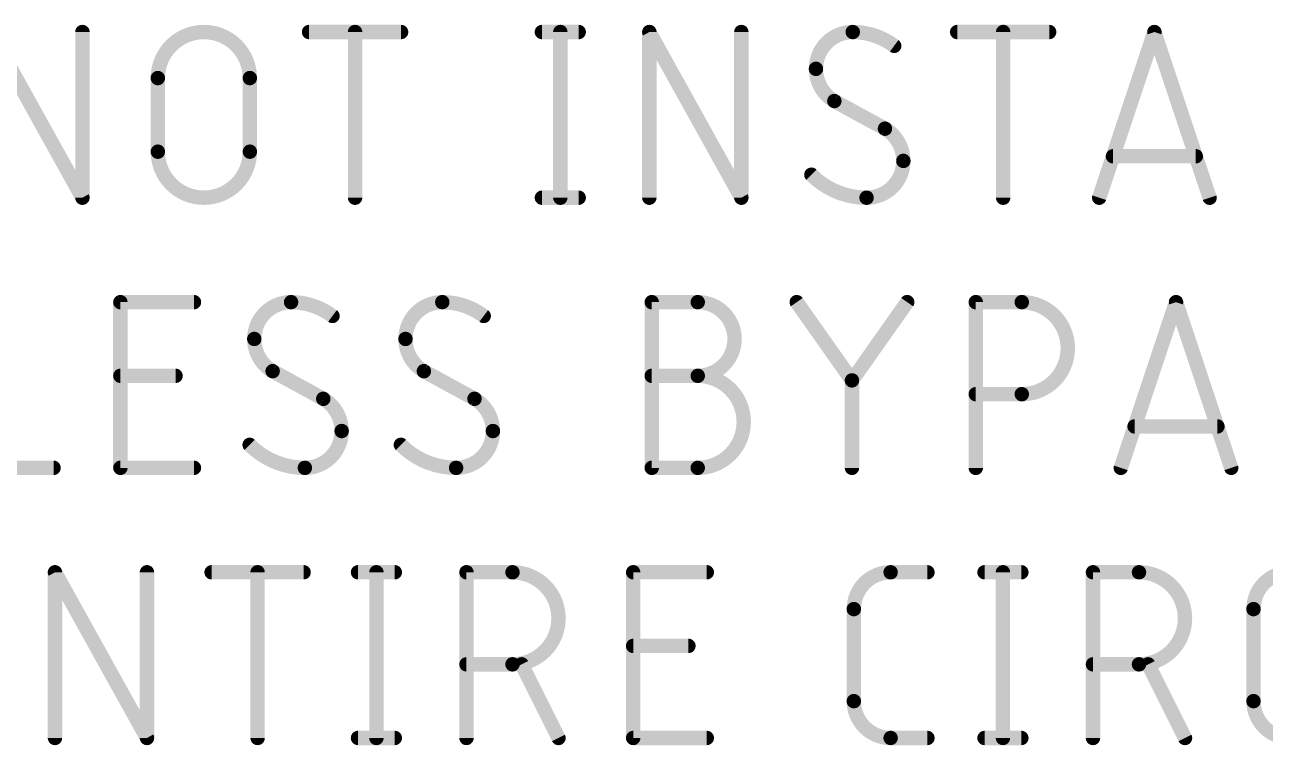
# Model space of a CAD drawing. Extents: x 0 to 100, y 0 to 94.
# Drawn here: x 39.84 to 48.59, y 88.9 to 93.98 of the extents above; entities that cross this region are included whole.
import ezdxf

# ---------------------------------------------------------------- set-up
doc = ezdxf.new("R2010")
doc.units = 0
doc.layers.add('51', color=253, linetype='CONTINUOUS')

msp = doc.modelspace()

# ---------------------------------------------------------------- linework, layer by layer
at = {"layer": '51', "const_width": 0.1016}
for points in [[(39.5986, 93.9292), (40.2477, 92.7608)], [(40.2477, 92.7608), (40.2477, 93.9292)], [(41.8465, 93.9292), (42.4956, 93.9292)], [(42.1711, 92.7608), (42.1711, 93.9292)], [(43.489, 93.9292), (43.7487, 93.9292)], [(43.6189, 93.9292), (43.6189, 92.7608)], [(44.2468, 92.7608), (44.2468, 93.9292)], [(44.2468, 93.9292), (44.8959, 92.7608)], [(44.8959, 92.7608), (44.8959, 93.9292)], [(46.4185, 93.9292), (47.0676, 93.9292)], [(46.743, 92.7608), (46.743, 93.9292)], [(47.4204, 92.7608), (47.8098, 93.9292)], [(47.8098, 93.9292), (48.1993, 92.7608)], [(40.7797, 93.0854), (40.7797, 93.6046)], [(41.4288, 93.6046), (41.4288, 93.0854)], [(45.9091, 93.2476), (45.5521, 93.4424)], [(48.1019, 93.0529), (47.5177, 93.0529)], [(43.489, 92.7608), (43.7487, 92.7608)], [(40.5153, 90.8558), (40.5153, 92.0242)], [(40.5153, 92.0242), (41.0346, 92.0242)], [(44.2637, 90.8558), (44.2637, 92.0242)], [(44.2637, 92.0242), (44.5883, 92.0242)], [(45.2868, 92.0242), (45.6763, 91.4725)], [(45.6763, 91.4725), (46.0657, 92.0242)], [(46.5497, 90.8558), (46.5497, 92.0242)], [(46.5497, 92.0242), (46.8743, 92.0242)], [(47.5728, 90.8558), (47.9623, 92.0242)], [(47.9623, 92.0242), (48.3517, 90.8558)], [(40.5153, 91.5049), (40.9047, 91.5049)], [(41.9467, 91.3426), (41.5897, 91.5374)], [(43.0135, 91.3426), (42.6565, 91.5374)], [(44.2637, 91.5049), (44.5883, 91.5049)], [(45.6763, 90.8558), (45.6763, 91.4725)], [(46.8743, 91.3751), (46.5497, 91.3751)], [(48.2544, 91.1479), (47.6702, 91.1479)], [(39.5247, 90.8558), (40.044, 90.8558)], [(41.0346, 90.8558), (40.5153, 90.8558)], [(44.5883, 90.8558), (44.2637, 90.8558)], [(40.054, 88.9508), (40.054, 90.1192)], [(40.054, 90.1192), (40.7031, 88.9508)], [(40.7031, 88.9508), (40.7031, 90.1192)], [(41.1589, 90.1192), (41.808, 90.1192)], [(41.4834, 88.9508), (41.4834, 90.1192)], [(42.1918, 90.1192), (42.4514, 90.1192)], [(42.3216, 90.1192), (42.3216, 88.9508)], [(42.9569, 88.9508), (42.9569, 90.1192)], [(42.9569, 90.1192), (43.2815, 90.1192)], [(44.1329, 88.9508), (44.1329, 90.1192)], [(44.1329, 90.1192), (44.6522, 90.1192)], [(45.9491, 90.1192), (46.2087, 90.1192)], [(46.6114, 90.1192), (46.871, 90.1192)], [(46.7412, 90.1192), (46.7412, 88.9508)], [(47.3765, 88.9508), (47.3765, 90.1192)], [(47.3765, 90.1192), (47.7011, 90.1192)], [(45.6894, 89.2104), (45.6894, 89.8596)], [(48.5088, 89.2104), (48.5088, 89.8596)], [(44.1329, 89.5999), (44.5224, 89.5999)], [(43.2815, 89.4701), (42.9569, 89.4701)], [(43.606, 88.9508), (43.3464, 89.4701)], [(47.7011, 89.4701), (47.3765, 89.4701)], [(48.0256, 88.9508), (47.766, 89.4701)], [(42.1918, 88.9508), (42.4514, 88.9508)], [(44.6522, 88.9508), (44.1329, 88.9508)], [(46.2087, 88.9508), (45.9491, 88.9508)], [(46.6114, 88.9508), (46.871, 88.9508)]]:
    msp.add_lwpolyline(points, dxfattribs=at)
at = {"layer": '51'}
for points, const_width in [([(40.2731, 93.9292, 1), (40.2223, 93.9292)], 0.0508), ([(41.4288, 93.6046, 1), (40.7797, 93.6046)], 0.1016), ([(41.8465, 93.9546, 1), (41.8465, 93.9038)], 0.0508), ([(42.1965, 93.9292, 1), (42.1457, 93.9292)], 0.0508), ([(42.4956, 93.9038, 1), (42.4956, 93.9546)], 0.0508), ([(43.489, 93.9546, 1), (43.489, 93.9038)], 0.0508), ([(43.6443, 93.9292, 1), (43.5935, 93.9292)], 0.0508), ([(43.7487, 93.9038, 1), (43.7487, 93.9546)], 0.0508), ([(44.2722, 93.9292, 1), (44.2214, 93.9292)], 0.0508), ([(44.269, 93.9415, 1), (44.2246, 93.9169)], 0.0508), ([(44.9213, 93.9292, 1), (44.8705, 93.9292)], 0.0508), ([(45.6819, 93.9292, 0.4142), (45.4223, 93.6696)], 0.1016), ([(45.974, 93.8318, 0.1623), (45.6819, 93.9292)], 0.1016), ([(45.6819, 93.9546, 1), (45.6819, 93.9038)], 0.0508), ([(45.6819, 93.9038, 1), (45.6819, 93.9546)], 0.0508), ([(46.4185, 93.9546, 1), (46.4185, 93.9038)], 0.0508), ([(46.7684, 93.9292, 1), (46.7176, 93.9292)], 0.0508), ([(47.0676, 93.9038, 1), (47.0676, 93.9546)], 0.0508), ([(47.8339, 93.9372, 1), (47.7858, 93.9212)], 0.0508), ([(47.8339, 93.9212, 1), (47.7858, 93.9372)], 0.0508), ([(45.9588, 93.8115, 1), (45.9892, 93.8522)], 0.0508), ([(45.4223, 93.6696, 0.2656), (45.5521, 93.4424)], 0.1016), ([(45.4476, 93.6696, 1), (45.3969, 93.6696)], 0.0508), ([(40.8051, 93.6046, 1), (40.7543, 93.6046)], 0.0508), ([(40.7543, 93.6046, 1), (40.8051, 93.6046)], 0.0508), ([(41.4542, 93.6046, 1), (41.4034, 93.6046)], 0.0508), ([(41.4034, 93.6046, 1), (41.4542, 93.6046)], 0.0508), ([(45.3969, 93.6696, 1), (45.4477, 93.6696)], 0.0508), ([(45.5642, 93.4647, 1), (45.5399, 93.4201)], 0.0508), ([(45.5392, 93.4205, 1), (45.565, 93.4642)], 0.0508), ([(46.0389, 93.0204, 0.2656), (45.9091, 93.2476)], 0.1016), ([(45.922, 93.2695, 1), (45.8962, 93.2257)], 0.0508), ([(45.8969, 93.2253, 1), (45.9212, 93.2699)], 0.0508), ([(40.7797, 93.0854, 1), (41.4288, 93.0854)], 0.1016), ([(40.8051, 93.0854, 1), (40.7543, 93.0854)], 0.0508), ([(40.7543, 93.0854, 1), (40.8051, 93.0854)], 0.0508), ([(41.4542, 93.0854, 1), (41.4034, 93.0854)], 0.0508), ([(41.4034, 93.0854, 1), (41.4542, 93.0854)], 0.0508), ([(47.5177, 93.0783, 1), (47.5177, 93.0275)], 0.0508), ([(48.1019, 93.0275, 1), (48.1019, 93.0783)], 0.0508), ([(45.7793, 92.7608, 0.4142), (46.0389, 93.0204)], 0.1016), ([(46.0643, 93.0204, 1), (46.0135, 93.0204)], 0.0508), ([(46.0135, 93.0204, 1), (46.0643, 93.0204)], 0.0508), ([(45.3898, 92.9231, 0.2), (45.7793, 92.7608)], 0.1016), ([(45.4078, 92.941, 1), (45.3718, 92.9052)], 0.0508), ([(40.2223, 92.7608, 1), (40.2731, 92.7608)], 0.0508), ([(40.2255, 92.7485, 1), (40.2699, 92.7731)], 0.0508), ([(42.1457, 92.7608, 1), (42.1965, 92.7608)], 0.0508), ([(43.489, 92.7862, 1), (43.489, 92.7354)], 0.0508), ([(43.5935, 92.7608, 1), (43.6443, 92.7608)], 0.0508), ([(43.7487, 92.7354, 1), (43.7487, 92.7862)], 0.0508), ([(44.2214, 92.7608, 1), (44.2722, 92.7608)], 0.0508), ([(44.8705, 92.7608, 1), (44.9213, 92.7608)], 0.0508), ([(44.8737, 92.7485, 1), (44.9181, 92.7731)], 0.0508), ([(45.7793, 92.7862, 1), (45.7793, 92.7354)], 0.0508), ([(45.7793, 92.7354, 1), (45.7793, 92.7862)], 0.0508), ([(46.7176, 92.7608, 1), (46.7684, 92.7608)], 0.0508), ([(47.3963, 92.7688, 1), (47.4445, 92.7528)], 0.0508), ([(48.1752, 92.7528, 1), (48.2234, 92.7688)], 0.0508), ([(40.5407, 92.0242, 1), (40.4899, 92.0242)], 0.0508), ([(40.5153, 92.0496, 1), (40.5153, 91.9988)], 0.0508), ([(41.0346, 91.9988, 1), (41.0346, 92.0496)], 0.0508), ([(41.7195, 92.0242, 0.4142), (41.4599, 91.7646)], 0.1016), ([(42.0116, 91.9268, 0.1623), (41.7195, 92.0242)], 0.1016), ([(41.7195, 92.0496, 1), (41.7195, 91.9988)], 0.0508), ([(41.7195, 91.9988, 1), (41.7195, 92.0496)], 0.0508), ([(42.7863, 92.0242, 0.4142), (42.5267, 91.7646)], 0.1016), ([(43.0784, 91.9268, 0.1623), (42.7863, 92.0242)], 0.1016), ([(42.7863, 92.0496, 1), (42.7863, 91.9988)], 0.0508), ([(42.7863, 91.9988, 1), (42.7863, 92.0496)], 0.0508), ([(44.2891, 92.0242, 1), (44.2383, 92.0242)], 0.0508), ([(44.2637, 92.0496, 1), (44.2637, 91.9988)], 0.0508), ([(44.5883, 91.5049, 1), (44.5883, 92.0242)], 0.1016), ([(44.5883, 92.0496, 1), (44.5883, 91.9988)], 0.0508), ([(44.5883, 91.9988, 1), (44.5883, 92.0496)], 0.0508), ([(45.3075, 92.0388, 1), (45.266, 92.0096)], 0.0508), ([(46.0865, 92.0096, 1), (46.045, 92.0388)], 0.0508), ([(46.5751, 92.0242, 1), (46.5243, 92.0242)], 0.0508), ([(46.5497, 92.0496, 1), (46.5497, 91.9988)], 0.0508), ([(46.8743, 91.3751, 1), (46.8743, 92.0242)], 0.1016), ([(46.8743, 92.0496, 1), (46.8743, 91.9988)], 0.0508), ([(46.8743, 91.9988, 1), (46.8743, 92.0496)], 0.0508), ([(47.9863, 92.0322, 1), (47.9382, 92.0162)], 0.0508), ([(47.9863, 92.0162, 1), (47.9382, 92.0322)], 0.0508), ([(41.9964, 91.9065, 1), (42.0268, 91.9472)], 0.0508), ([(43.0632, 91.9065, 1), (43.0936, 91.9472)], 0.0508), ([(41.4599, 91.7646, 0.2656), (41.5897, 91.5374)], 0.1016), ([(41.4853, 91.7646, 1), (41.4345, 91.7646)], 0.0508), ([(41.4345, 91.7646, 1), (41.4853, 91.7646)], 0.0508), ([(42.5267, 91.7646, 0.2656), (42.6565, 91.5374)], 0.1016), ([(42.5521, 91.7646, 1), (42.5013, 91.7646)], 0.0508), ([(42.5013, 91.7646, 1), (42.5521, 91.7646)], 0.0508), ([(40.5153, 91.5303, 1), (40.5153, 91.4795)], 0.0508), ([(40.9047, 91.4795, 1), (40.9047, 91.5303)], 0.0508), ([(41.6018, 91.5597, 1), (41.5775, 91.5151)], 0.0508), ([(41.5768, 91.5155, 1), (41.6026, 91.5592)], 0.0508), ([(42.6686, 91.5597, 1), (42.6443, 91.5151)], 0.0508), ([(42.6436, 91.5155, 1), (42.6694, 91.5592)], 0.0508), ([(44.2637, 91.5303, 1), (44.2637, 91.4795)], 0.0508), ([(44.5883, 90.8558, 1), (44.5883, 91.5049)], 0.1016), ([(44.5883, 91.5303, 1), (44.5883, 91.4795)], 0.0508), ([(44.5883, 91.5303, 1), (44.5883, 91.4795)], 0.0508), ([(44.5883, 91.4795, 1), (44.5883, 91.5303)], 0.0508), ([(45.6555, 91.4871, 1), (45.697, 91.4578)], 0.0508), ([(45.7017, 91.4725, 1), (45.6509, 91.4725)], 0.0508), ([(45.6555, 91.4578, 1), (45.697, 91.4871)], 0.0508), ([(42.0765, 91.1154, 0.2656), (41.9467, 91.3426)], 0.1016), ([(41.9596, 91.3645, 1), (41.9338, 91.3207)], 0.0508), ([(41.9345, 91.3203, 1), (41.9589, 91.3649)], 0.0508), ([(43.1433, 91.1154, 0.2656), (43.0135, 91.3426)], 0.1016), ([(43.0264, 91.3645, 1), (43.0006, 91.3207)], 0.0508), ([(43.0013, 91.3203, 1), (43.0257, 91.3649)], 0.0508), ([(46.5497, 91.4005, 1), (46.5497, 91.3497)], 0.0508), ([(46.8743, 91.4005, 1), (46.8743, 91.3497)], 0.0508), ([(46.8743, 91.3497, 1), (46.8743, 91.4005)], 0.0508), ([(47.6702, 91.1733, 1), (47.6702, 91.1225)], 0.0508), ([(48.2544, 91.1225, 1), (48.2544, 91.1733)], 0.0508), ([(41.8169, 90.8558, 0.4142), (42.0765, 91.1154)], 0.1016), ([(42.1019, 91.1154, 1), (42.0511, 91.1154)], 0.0508), ([(42.0511, 91.1154, 1), (42.1019, 91.1154)], 0.0508), ([(42.8837, 90.8558, 0.4142), (43.1433, 91.1154)], 0.1016), ([(43.1687, 91.1154, 1), (43.1179, 91.1154)], 0.0508), ([(43.1179, 91.1154, 1), (43.1687, 91.1154)], 0.0508), ([(41.4274, 91.0181, 0.2), (41.8169, 90.8558)], 0.1016), ([(41.4454, 91.036, 1), (41.4094, 91.0002)], 0.0508), ([(42.4942, 91.0181, 0.2), (42.8837, 90.8558)], 0.1016), ([(42.5122, 91.036, 1), (42.4762, 91.0002)], 0.0508), ([(40.044, 90.8304, 1), (40.044, 90.8812)], 0.0508), ([(40.5153, 90.8812, 1), (40.5153, 90.8304)], 0.0508), ([(40.4899, 90.8558, 1), (40.5407, 90.8558)], 0.0508), ([(41.0346, 90.8304, 1), (41.0346, 90.8812)], 0.0508), ([(41.8169, 90.8812, 1), (41.8169, 90.8304)], 0.0508), ([(41.8169, 90.8304, 1), (41.8169, 90.8812)], 0.0508), ([(42.8837, 90.8812, 1), (42.8837, 90.8304)], 0.0508), ([(42.8837, 90.8304, 1), (42.8837, 90.8812)], 0.0508), ([(44.2637, 90.8812, 1), (44.2637, 90.8304)], 0.0508), ([(44.2383, 90.8558, 1), (44.2891, 90.8558)], 0.0508), ([(44.5883, 90.8812, 1), (44.5883, 90.8304)], 0.0508), ([(44.5883, 90.8304, 1), (44.5883, 90.8812)], 0.0508), ([(45.6509, 90.8558, 1), (45.7017, 90.8558)], 0.0508), ([(46.5243, 90.8558, 1), (46.5751, 90.8558)], 0.0508), ([(47.5487, 90.8638, 1), (47.5969, 90.8478)], 0.0508), ([(48.3276, 90.8478, 1), (48.3758, 90.8638)], 0.0508), ([(40.0794, 90.1192, 1), (40.0286, 90.1192)], 0.0508), ([(40.0762, 90.1315, 1), (40.0318, 90.1069)], 0.0508), ([(40.7285, 90.1192, 1), (40.6777, 90.1192)], 0.0508), ([(41.1589, 90.1446, 1), (41.1589, 90.0938)], 0.0508), ([(41.5088, 90.1192, 1), (41.458, 90.1192)], 0.0508), ([(41.808, 90.0938, 1), (41.808, 90.1446)], 0.0508), ([(42.1918, 90.1446, 1), (42.1918, 90.0938)], 0.0508), ([(42.347, 90.1192, 1), (42.2962, 90.1192)], 0.0508), ([(42.4514, 90.0938, 1), (42.4514, 90.1446)], 0.0508), ([(42.9823, 90.1192, 1), (42.9315, 90.1192)], 0.0508), ([(42.9569, 90.1446, 1), (42.9569, 90.0938)], 0.0508), ([(43.2815, 89.4701, 1), (43.2815, 90.1192)], 0.1016), ([(43.2815, 90.1446, 1), (43.2815, 90.0938)], 0.0508), ([(43.2815, 90.0938, 1), (43.2815, 90.1446)], 0.0508), ([(44.1583, 90.1192, 1), (44.1075, 90.1192)], 0.0508), ([(44.1329, 90.1446, 1), (44.1329, 90.0938)], 0.0508), ([(44.6522, 90.0938, 1), (44.6522, 90.1446)], 0.0508), ([(45.9491, 90.1192, 0.4142), (45.6894, 89.8596)], 0.1016), ([(45.9491, 90.1446, 1), (45.9491, 90.0938)], 0.0508), ([(45.9491, 90.0938, 1), (45.9491, 90.1446)], 0.0508), ([(46.2087, 90.0938, 1), (46.2087, 90.1446)], 0.0508), ([(46.6114, 90.1446, 1), (46.6114, 90.0938)], 0.0508), ([(46.7666, 90.1192, 1), (46.7158, 90.1192)], 0.0508), ([(46.871, 90.0938, 1), (46.871, 90.1446)], 0.0508), ([(47.4019, 90.1192, 1), (47.3511, 90.1192)], 0.0508), ([(47.3765, 90.1446, 1), (47.3765, 90.0938)], 0.0508), ([(47.7011, 89.4701, 1), (47.7011, 90.1192)], 0.1016), ([(47.7011, 90.1446, 1), (47.7011, 90.0938)], 0.0508), ([(47.7011, 90.0938, 1), (47.7011, 90.1446)], 0.0508), ([(48.7685, 90.1192, 0.4142), (48.5088, 89.8596)], 0.1016), ([(45.7148, 89.8596, 1), (45.664, 89.8596)], 0.0508), ([(45.664, 89.8596, 1), (45.7148, 89.8596)], 0.0508), ([(48.5342, 89.8596, 1), (48.4834, 89.8596)], 0.0508), ([(48.4834, 89.8596, 1), (48.5342, 89.8596)], 0.0508), ([(44.1329, 89.6253, 1), (44.1329, 89.5745)], 0.0508), ([(44.5224, 89.5745, 1), (44.5224, 89.6253)], 0.0508), ([(42.9569, 89.4955, 1), (42.9569, 89.4447)], 0.0508), ([(43.2815, 89.4955, 1), (43.2815, 89.4447)], 0.0508), ([(43.2815, 89.4447, 1), (43.2815, 89.4955)], 0.0508), ([(43.3691, 89.4814, 1), (43.3237, 89.4587)], 0.0508), ([(47.3765, 89.4955, 1), (47.3765, 89.4447)], 0.0508), ([(47.7011, 89.4955, 1), (47.7011, 89.4447)], 0.0508), ([(47.7011, 89.4447, 1), (47.7011, 89.4955)], 0.0508), ([(47.7887, 89.4814, 1), (47.7433, 89.4587)], 0.0508), ([(45.6894, 89.2104, 0.4142), (45.9491, 88.9508)], 0.1016), ([(45.7148, 89.2104, 1), (45.664, 89.2104)], 0.0508), ([(48.5088, 89.2104, 0.4142), (48.7685, 88.9508)], 0.1016), ([(48.5342, 89.2104, 1), (48.4834, 89.2104)], 0.0508), ([(45.664, 89.2104, 1), (45.7148, 89.2104)], 0.0508), ([(48.4834, 89.2104, 1), (48.5342, 89.2104)], 0.0508), ([(40.6809, 88.9385, 1), (40.7253, 88.9631)], 0.0508), ([(42.1918, 88.9762, 1), (42.1918, 88.9254)], 0.0508), ([(42.4514, 88.9254, 1), (42.4514, 88.9762)], 0.0508), ([(44.1329, 88.9762, 1), (44.1329, 88.9254)], 0.0508), ([(44.6522, 88.9254, 1), (44.6522, 88.9762)], 0.0508), ([(45.9491, 88.9762, 1), (45.9491, 88.9254)], 0.0508), ([(45.9491, 88.9254, 1), (45.9491, 88.9762)], 0.0508), ([(46.2087, 88.9254, 1), (46.2087, 88.9762)], 0.0508), ([(46.6114, 88.9762, 1), (46.6114, 88.9254)], 0.0508), ([(46.871, 88.9254, 1), (46.871, 88.9762)], 0.0508), ([(40.0286, 88.9508, 1), (40.0794, 88.9508)], 0.0508), ([(40.6777, 88.9508, 1), (40.7285, 88.9508)], 0.0508), ([(41.458, 88.9508, 1), (41.5088, 88.9508)], 0.0508), ([(42.2962, 88.9508, 1), (42.347, 88.9508)], 0.0508), ([(42.9315, 88.9508, 1), (42.9823, 88.9508)], 0.0508), ([(43.5833, 88.9394, 1), (43.6288, 88.9622)], 0.0508), ([(44.1075, 88.9508, 1), (44.1583, 88.9508)], 0.0508), ([(46.7158, 88.9508, 1), (46.7666, 88.9508)], 0.0508), ([(47.3511, 88.9508, 1), (47.4019, 88.9508)], 0.0508), ([(48.0029, 88.9394, 1), (48.0484, 88.9622)], 0.0508)]:
    msp.add_lwpolyline(points, format="xyb", dxfattribs=dict(at, const_width=const_width))

doc.saveas('drawing.dxf')
